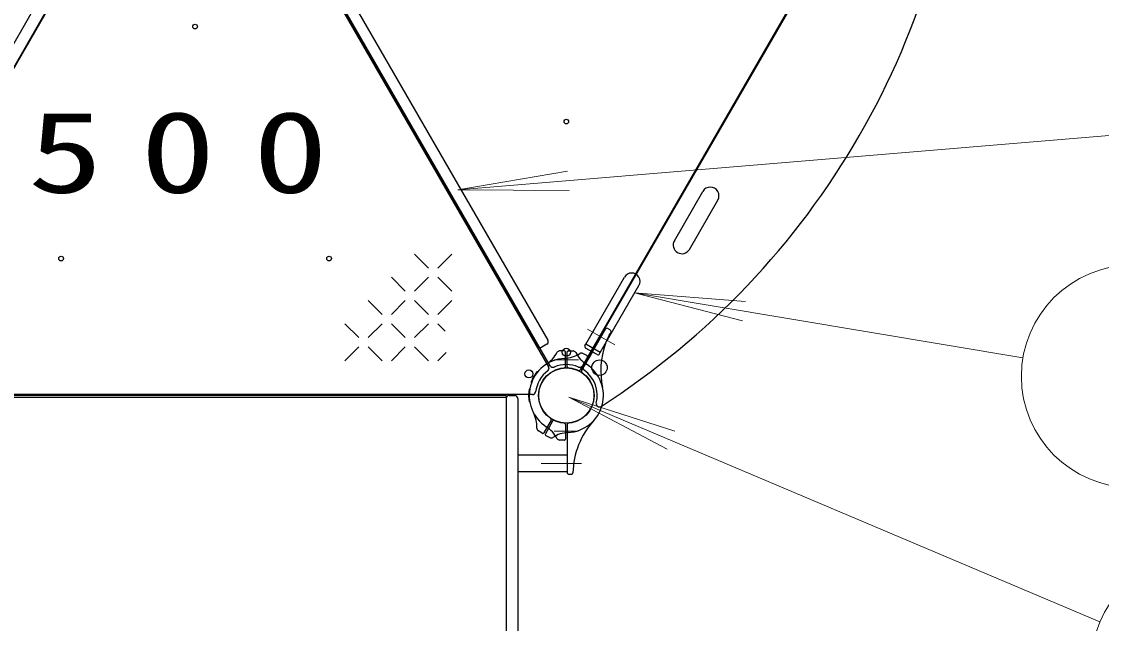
# Model space of a CAD drawing. Units: millimetres on the paper. Extents: x -385 to 0, y -594 to 267.
# Drawn here: x -242.25 to -213.16, y 169.67 to 185.89 of the extents above; entities that cross this region are included whole.
import ezdxf

# ---------------------------------------------------------------- set-up
doc = ezdxf.new("R2010")
doc.units = ezdxf.units.MM
doc.linetypes.add('USER1', pattern=[4.5, 2.5, -2])
doc.linetypes.add('USER2', pattern=[6, 3, -1, 1, -1])
doc.layers.add('LY_1', color=7, linetype='Continuous', lineweight=25)
doc.styles.add('ＭＳ ゴシック', font='')
doc.styles.get('ＭＳ ゴシック').set_extended_font_data('MS Gothic')

msp = doc.modelspace()

# ---------------------------------------------------------------- linework, layer by layer
at = {"layer": 'LY_1'}
for p, q in [((-247.164, 176.476), (-237.945, 192.443)), ((-237.142, 192.331), (-228.053, 176.588)), ((-228.009, 176.613), (-237.099, 192.356)), ((-217.988, 192.468), (-227.207, 176.501)), ((-227.119, 176.602), (-218.032, 192.342)), ((-238.621, 191.955), (-247.079, 177.305)), ((-236.531, 191.955), (-228.072, 177.305)), ((-238.347, 191.797), (-246.805, 177.147)), ((-236.805, 191.797), (-228.347, 177.147)), ((-224.667, 179.983), (-223.901, 181.311)), ((-224.263, 179.75), (-223.496, 181.078)), ((-227.054, 177.194), (-226.012, 178.999)), ((-226.661, 176.968), (-225.619, 178.772)), ((-228.103, 177.191), (-228.233, 177.116)), ((-227.075, 177.158), (-227.054, 177.194)), ((-226.661, 176.968), (-227.054, 177.194)), ((-227.635, 177.019), (-227.766, 177.014)), ((-227.601, 176.593), (-227.601, 176.986)), ((-227.551, 176.593), (-227.551, 176.986)), ((-227.516, 177.019), (-227.395, 177.015)), ((-227.164, 176.476), (-226.871, 176.983)), ((-227.024, 176.887), (-227.131, 176.944)), ((-226.75, 176.913), (-227.056, 177.09)), ((-226.682, 176.932), (-226.661, 176.968)), ((-228.346, 176.449), (-228.349, 176.45)), ((-228.562, 175.978), (-228.564, 175.978)), ((-228.513, 176.16), (-228.515, 176.162)), ((-228.486, 175.837), (-246.666, 175.837)), ((-229.201, 175.812), (-245.951, 175.812)), ((-229.201, 175.758), (-245.951, 175.758)), ((-229.201, 175.812), (-229.201, 163.312)), ((-229.117, 175.812), (-228.967, 175.812)), ((-228.884, 175.728), (-228.884, 163.395)), ((-228.562, 175.645), (-228.564, 175.645)), ((-227.988, 175.148), (-228.184, 174.808)), ((-227.945, 175.123), (-228.141, 174.783)), ((-228.231, 174.796), (-228.342, 174.866)), ((-227.601, 175.031), (-227.601, 174.638)), ((-227.551, 175.031), (-227.551, 173.721)), ((-228.128, 174.737), (-228.021, 174.68)), ((-227.635, 174.605), (-227.756, 174.609)), ((-227.551, 174.205), (-228.884, 174.205)), ((-227.551, 173.752), (-228.884, 173.752)), ((-227.516, 173.688), (-227.428, 173.692))]:
    msp.add_line(p, q, dxfattribs=at)
at = {"layer": 'LY_1', "lineweight": 13}
for p, q in [((-206.415, 183.371), (-230.498, 181.351)), ((-230.498, 181.351), (-227.542, 181.861)), ((-230.498, 181.351), (-227.498, 181.34)), ((-231.663, 179.621), (-231.288, 179.246)), ((-230.663, 179.621), (-231.038, 179.246)), ((-232.288, 178.996), (-231.913, 178.621)), ((-231.288, 178.996), (-231.663, 178.621)), ((-231.038, 178.996), (-230.663, 178.621)), ((-225.738, 178.58), (-222.834, 177.827)), ((-225.738, 178.58), (-222.748, 178.343)), ((-215.279, 176.824), (-225.738, 178.58)), ((-232.913, 178.371), (-232.538, 177.996)), ((-231.913, 178.371), (-232.288, 177.996)), ((-231.663, 178.371), (-231.288, 177.996)), ((-230.663, 178.371), (-231.038, 177.996)), ((-233.538, 177.746), (-233.163, 177.371)), ((-232.538, 177.746), (-232.913, 177.371)), ((-232.288, 177.746), (-231.913, 177.371)), ((-231.288, 177.746), (-231.663, 177.371)), ((-231.038, 177.746), (-230.839, 177.547)), ((-233.163, 177.121), (-233.538, 176.746)), ((-232.913, 177.121), (-232.538, 176.746)), ((-231.913, 177.121), (-232.288, 176.746)), ((-231.663, 177.121), (-231.288, 176.746)), ((-230.816, 176.969), (-231.038, 176.746)), ((-227.507, 175.771), (-224.858, 174.364)), ((-227.507, 175.771), (-224.654, 174.846)), ((-213.205, 169.71), (-227.507, 175.771))]:
    msp.add_line(p, q, dxfattribs=at)
at = {"layer": 'LY_1', "linetype": 'USER2', "lineweight": 13}
for p, q in [((-226.268, 177.174), (-227.007, 177.6)), ((-227.908, 176.77), (-227.244, 176.77)), ((-227.908, 174.853), (-227.244, 174.853)), ((-227.17, 173.978), (-228.255, 173.978))]:
    msp.add_line(p, q, dxfattribs=at)
at = {"layer": 'LY_1', "linetype": 'USER1', "lineweight": 13}
for p, q in [((-226.871, 176.983), (-226.509, 177.61)), ((-226.462, 177.621), (-226.388, 177.574))]:
    msp.add_line(p, q, dxfattribs=at)
at = {"layer": 'LY_1'}
for centre, radius in [((-237.576, 185.752), 0.0625), ((-227.576, 183.192), 0.0625), ((-241.184, 179.502), 0.0625), ((-233.967, 179.502), 0.0625), ((-227.576, 176.978), 0.108), ((-227.576, 175.812), 0.75), ((-227.576, 175.812), 0.743), ((-226.682, 176.562), 0.208), ((-228.586, 176.395), 0.108)]:
    msp.add_circle(centre, radius, dxfattribs=at)
at = {"layer": 'LY_1', "lineweight": 13}
for centre in [(-212.32, 176.328), (-210.443, 168.539)]:
    msp.add_circle(centre, 3, dxfattribs=at)
at = {"layer": 'LY_1'}
for centre, radius, start, end in [((-238.164, 193.472), 21.333, 302.6915, 357.3085), ((-223.698, 181.194), 0.233, 330, 150), ((-224.465, 179.866), 0.233, 150, 330), ((-225.816, 178.885), 0.227, 330, 150), ((-228.274, 177.189), 0.0833, 210, 300), ((-228.145, 177.264), 0.0833, 300, 30), ((-227.031, 177.133), 0.05, 150, 240), ((-224.481, 176.482), 2.167, 160.3996, 192.2172), ((-228.567, 177.354), 0.833, 302.7272, 332.5412), ((-227.754, 176.931), 0.0833, 92, 152.5412), ((-227.634, 176.986), 0.0333, 0, 92), ((-227.663, 177.643), 0.833, 272.7272, 302.5412), ((-227.517, 176.986), 0.0333, 88, 180), ((-227.398, 176.931), 0.0833, 27.4588, 88), ((-226.585, 177.354), 0.833, 207.4588, 237.2728), ((-227.17, 176.87), 0.0833, 62, 122.5412), ((-227.039, 176.857), 0.0333, 330, 62), ((-226.725, 176.957), 0.05, 240, 330), ((-227.576, 175.812), 1, 92.7272, 237.2728), ((-228.125, 176.546), 0.0833, 306.7872, 30), ((-227.937, 176.654), 0.0833, 210, 293.2128), ((-227.576, 175.812), 0.833, 66.7872, 113.2128), ((-227.634, 176.593), 0.0333, 274.2707, 0), ((-227.517, 176.593), 0.0333, 180, 265.7293), ((-227.576, 175.812), 1, 272.7272, 57.2728), ((-227.214, 176.654), 0.0833, 246.7872, 330), ((-227.047, 176.561), 0.0833, 150, 234.7841), ((-227.576, 175.812), 1.017, 150, 158.6269), ((-227.576, 175.812), 1.017, 141.3731, 150), ((-227.576, 175.812), 0.833, 126.7872, 173.2128), ((-228.357, 176.436), 0.0167, 60, 141.3731), ((-227.236, 176.517), 0.0333, 244.2707, 330), ((-227.135, 176.459), 0.0333, 150, 235.7293), ((-227.576, 175.812), 0.833, 345.8842, 54.7841), ((-227.576, 175.812), 1.017, 171.3731, 180), ((-228.564, 175.962), 0.0167, 90, 171.3731), ((-228.507, 176.176), 0.0167, 158.6269, 240), ((-229.117, 175.728), 0.0833, 90, 180), ((-228.967, 175.728), 0.0833, 360, 90), ((-227.576, 175.812), 1.017, 180, 188.6269), ((-228.486, 175.92), 0.0833, 270, 353.2128), ((-228.564, 175.662), 0.0167, 188.6269, 270), ((-226.687, 175.588), 0.0833, 165.8842, 302.6915), ((-229.205, 174.972), 0.833, 357.4588, 27.2728), ((-228.017, 175.164), 0.0333, 330, 55.7293), ((-227.916, 175.106), 0.0333, 64.2707, 150), ((-225.231, 173.684), 2.167, 137.7828, 178.9159), ((-228.29, 174.931), 0.0833, 177.4588, 238), ((-228.213, 174.824), 0.0333, 238, 330), ((-228.567, 174.269), 0.833, 27.4588, 57.2728), ((-227.489, 173.981), 0.833, 92.7272, 122.5412), ((-227.634, 175.031), 0.0333, 0, 85.7293), ((-227.517, 175.031), 0.0333, 94.2707, 180), ((-228.112, 174.766), 0.0333, 150, 242), ((-227.982, 174.753), 0.0833, 242, 302.5412), ((-227.754, 174.692), 0.0833, 207.4588, 268), ((-227.634, 174.638), 0.0333, 268, 0), ((-227.517, 173.721), 0.0333, 180, 273), ((-227.43, 173.726), 0.0333, 273, 358.9158)]:
    msp.add_arc(centre, radius, start, end, dxfattribs=at)
at = {"layer": 'LY_1', "linetype": 'USER1', "lineweight": 13}
for centre, radius, start, end in [((-224.481, 176.482), 2.167, 151.0841, 160.3996), ((-226.48, 177.593), 0.0333, 57, 150), ((-226.407, 177.546), 0.0333, 331.0842, 57)]:
    msp.add_arc(centre, radius, start, end, dxfattribs=at)

# ---------------------------------------------------------------- texts
at = {"layer": 'LY_1', "insert": (-242.076, 182.356), "char_height": 2.199, "attachment_point": 4, "style": 'ＭＳ ゴシック'}
msp.add_mtext('\\T1.5;\\W1.35;500', dxfattribs=at)

doc.saveas('drawing.dxf')
